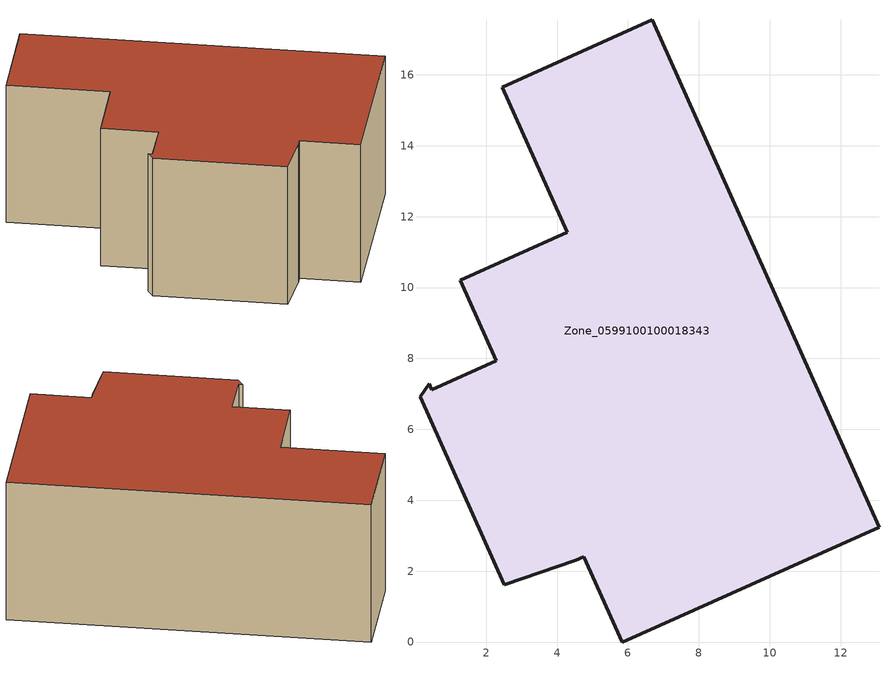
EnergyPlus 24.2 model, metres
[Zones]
Zone_0599100100018343
 floor ground (C_G): 0.46,7.12 2.29,7.93 1.26,10.2 4.29,11.57 2.46,15.66 6.68,17.55 13.08,3.25 5.84,0 4.75,2.41 4.52,2.31 2.51,1.61 0.15,6.91 0.39,7.28 z0
 wall outside (C_F): 2.46,15.66 4.29,11.57 1.26,10.2 2.29,7.93 0.46,7.12 0.39,7.28 0.15,6.91 2.51,1.61 4.52,2.31 4.75,2.41 5.84,0 13.08,3.25 6.68,17.55 2.46,15.66 z0:6.66
 roof outside (C_R): 2.29,7.93 0.46,7.12 0.39,7.28 0.15,6.91 2.51,1.61 4.52,2.31 4.75,2.41 5.84,0 13.08,3.25 6.68,17.55 2.46,15.66 4.29,11.57 1.26,10.2 z6.66
[BUILDING]
Pand.0599100100018343: North Axis=0; Terrain=City; Loads Convergence Tolerance Value=0.04; Temperature Convergence Tolerance Value=0.4; Solar Distribution=FullExterior; Maximum Number of Warmup Days=25; Minimum Number of Warmup Days=1
[Site:Location]
Rotterdam.The.Hague.AP_ZH_NLD Design_Conditions: Latitude=51.96; Longitude=4.45; Time Zone=1; Elevation=-4.5
[SITE:GROUNDTEMPERATURE:BUILDINGSURFACE]
18, 18, 18, 18, 18, 18, 18, 18, 18, 18, 18, 18
[MATERIAL] Thermal Absorptance=0.9; Solar Absorptance=0.7; Visible Absorptance=0.7
Name | Roughness | Thickness | Conductivity | Density | Specific Heat
G.D.2015-2018 | MediumSmooth | 0.15 | 0.0428571 | 540 | 1210
F.D.2015-2018 | Rough | 0.3 | 0.0666667 | 1920 | 840
R.D.2015-2018 | MediumRough | 0.2 | 0.0333333 | 1500 | 1000
[CONSTRUCTION]
C_G: G.D.2015-2018
C_F: F.D.2015-2018
C_R: R.D.2015-2018
[ZONE]
Zone_0599100100018343: Type=1; Multiplier=1; Ceiling Height=Autocalculate; Volume=Autocalculate; Floor Area=autocalculate; Part of Total Floor Area=Yes
[ZONEINFILTRATION:DESIGNFLOWRATE]
Infil_Zone_0599100100018343: Zone or ZoneList or Space or SpaceList=Zone_0599100100018343; Schedule=AlwaysOn; Design Flow Rate Calculation Method=Flow/Area; Flow Rate per Floor Area=0.0021; Constant Term Coefficient=1; Temperature Term Coefficient=0; Velocity Term Coefficient=0; Velocity Squared Term Coefficient=0
[HVACTEMPLATE:ZONE:IDEALLOADSAIRSYSTEM]
Zone_0599100100018343: Maximum Heating Supply Air Temperature=50; Minimum Cooling Supply Air Temperature=13; Maximum Heating Supply Air Humidity Ratio=0.0156; Minimum Cooling Supply Air Humidity Ratio=0.0077; Heating Limit=NoLimit; Cooling Limit=NoLimit; Dehumidification Control Type=ConstantSensibleHeatRatio; Cooling Sensible Heat Ratio=0.7; Dehumidification Setpoint=60; Humidification Control Type=None; Humidification Setpoint=30; Outdoor Air Method=None; Outdoor Air Flow Rate per Person=0.00944; Outdoor Air Flow Rate per Zone Floor Area=0; Outdoor Air Flow Rate per Zone=0; Demand Controlled Ventilation Type=None; Outdoor Air Economizer Type=NoEconomizer; Heat Recovery Type=None; Sensible Heat Recovery Effectiveness=0.7; Latent Heat Recovery Effectiveness=0.65
[ZONECONTROL:THERMOSTAT]
ThermostatControl_Zone_0599100100018343: Zone or ZoneList=Zone_0599100100018343; Control Type Schedule=DualSetpointControlType; Control 1=Thermostat_Zone_0599100100018343; Temperature Difference Between Cutout And Setpoint=0
[THERMOSTATSETPOINT:DUALSETPOINT]
Thermostat_Zone_0599100100018343: Heating Setpoint Temperature Schedule=HeatingSetpoint_Zone_0599100100018343; Cooling Setpoint Temperature Schedule=CoolingSetpoint_Zone_0599100100018343
[SCHEDULE:COMPACT]
HeatingSetpoint_Zone_0599100100018343: Through: 12/31, For: AllDays, Until: 24:00, 21
CoolingSetpoint_Zone_0599100100018343: Through: 12/31, For: AllDays, Until: 24:00, 24
DualSetpointControlType: Through: 12/31, For: AllDays, Until: 24:00, 4
AlwaysOn: Through: 12/31, For: AllDays, Until: 24:00, 1
